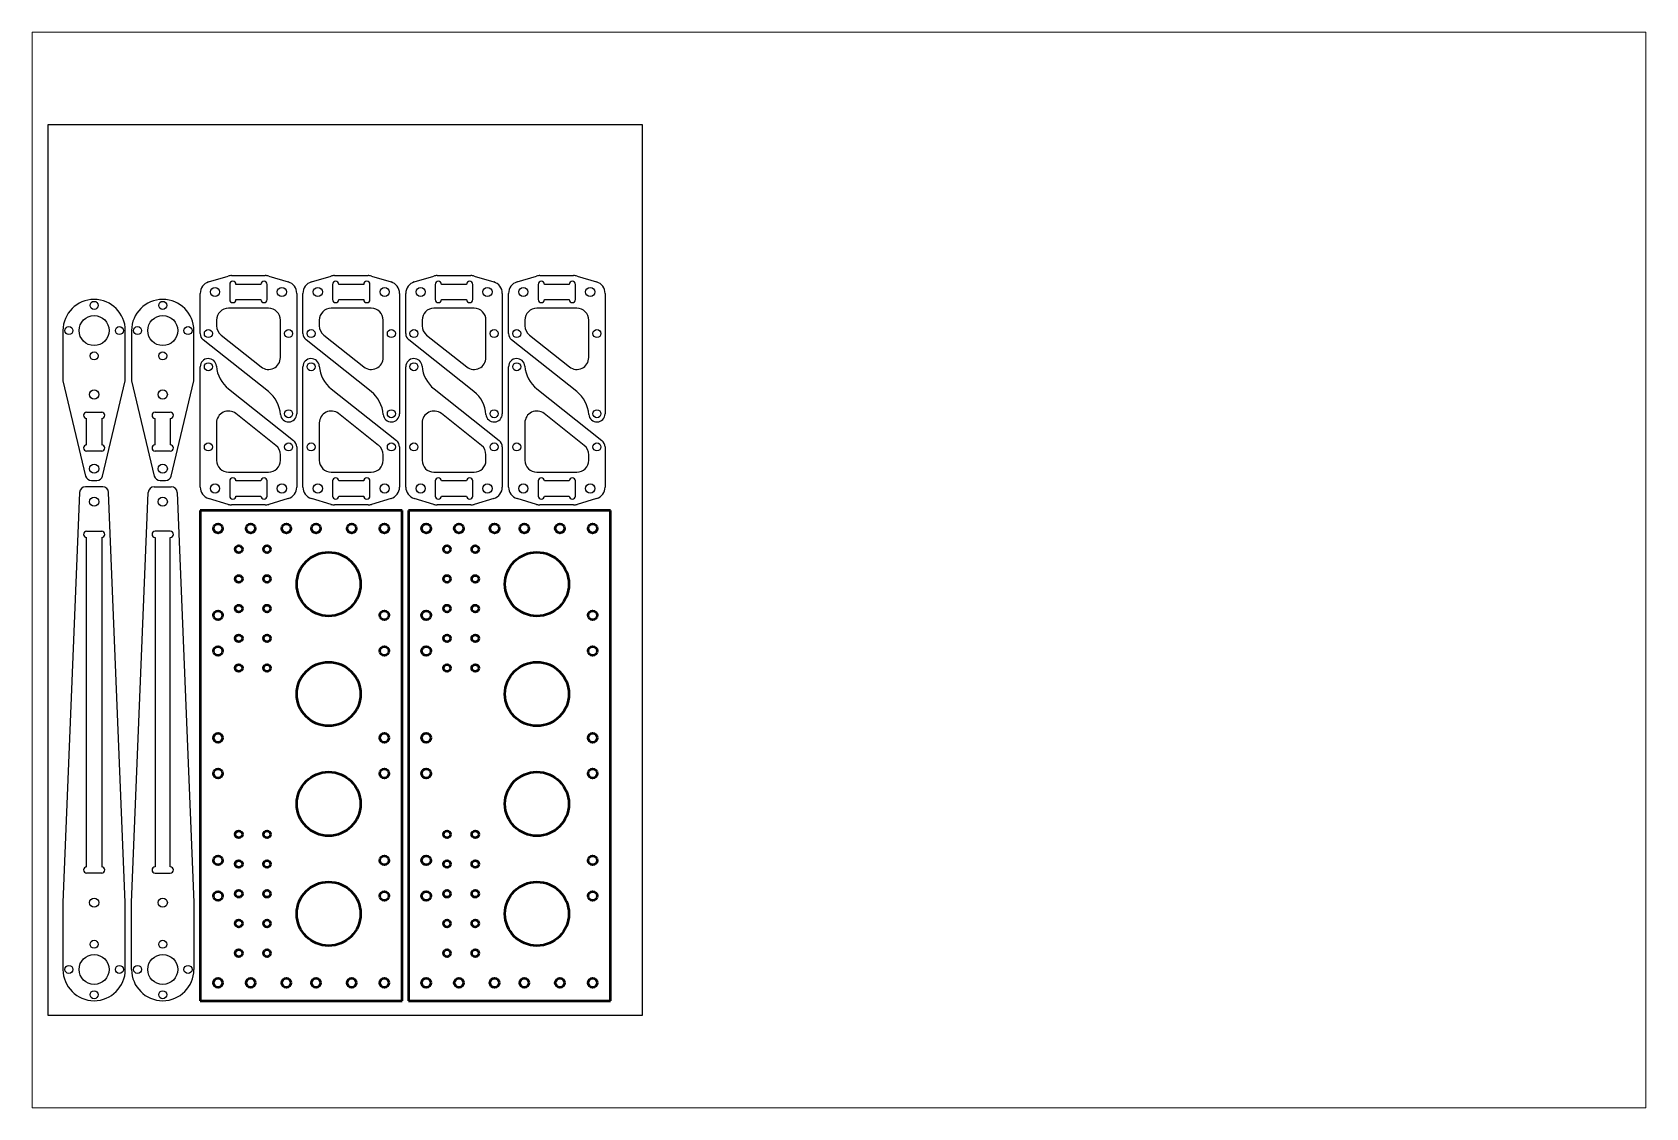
# Paper-space layout 'シート 1' of a CAD drawing. Extents: x 1.05 to 9.45, y 0.7 to 6.3.
# The model-space entities are those that its viewports show. They can reach past a viewport. Long polylines and large blocks are cut down to what shows.
import ezdxf

# ---------------------------------------------------------------- set-up
doc = ezdxf.new("R2010")
doc.units = 0
doc.header["$LTSCALE"] = 0.25
doc.header["$MEASUREMENT"] = 0
doc.layers.get('0').update_dxf_attribs({"linetype": 'CONTINUOUS'})
doc.layers.add('23', color=7, linetype='CONTINUOUS')
doc.layers.add('24', color=7, linetype='CONTINUOUS')
doc.layers.add('Visible (ISO)', color=7, linetype='CONTINUOUS', lineweight=50)

msp = doc.modelspace()

# ---------------------------------------------------------------- linework, layer by layer
msp.add_lwpolyline([(0, 0), (0, 300), (200, 300), (200, 0)], close=True)
at = {"layer": '23', "color": 7, "linetype": 'Continuous'}
for p, q in [((54.05, 246.97, 2), (60.64, 248.94, 2)), ((61.15, 246.16, 2), (61.15, 241.06, 2)), ((61.78, 249.11, 2), (73.11, 249.11, 2)), ((71.65, 246.16, 2), (63.25, 246.16, 2)), ((73.75, 241.06, 2), (73.75, 246.16, 2)), ((74.26, 248.94, 2), (80.85, 246.97, 2)), ((88.65, 246.97, 2), (95.24, 248.94, 2)), ((95.75, 246.16, 2), (95.75, 241.06, 2)), ((96.38, 249.11, 2), (107.71, 249.11, 2)), ((106.25, 246.16, 2), (97.85, 246.16, 2)), ((108.35, 241.06, 2), (108.35, 246.16, 2)), ((108.86, 248.94, 2), (115.45, 246.97, 2)), ((123.25, 246.97, 2), (129.84, 248.94, 2)), ((130.35, 246.16, 2), (130.35, 241.06, 2)), ((130.98, 249.11, 2), (142.31, 249.11, 2)), ((140.85, 246.16, 2), (132.45, 246.16, 2)), ((142.95, 241.06, 2), (142.95, 246.16, 2)), ((143.46, 248.94, 2), (150.05, 246.97, 2)), ((157.85, 246.97, 2), (164.44, 248.94, 2)), ((164.95, 246.16, 2), (164.95, 241.06, 2)), ((165.58, 249.11, 2), (176.91, 249.11, 2)), ((175.45, 246.16, 2), (167.05, 246.16, 2)), ((177.55, 241.06, 2), (177.55, 246.16, 2)), ((178.06, 248.94, 2), (184.65, 246.97, 2)), ((51.2, 229.61, 2), (51.2, 243.14, 2)), ((63.25, 241.06, 2), (71.65, 241.06, 2)), ((83.7, 243.14, 2), (83.7, 202.61, 2)), ((85.8, 229.61, 2), (85.8, 243.14, 2)), ((97.85, 241.06, 2), (106.25, 241.06, 2)), ((118.3, 243.14, 2), (118.3, 202.61, 2)), ((120.4, 229.61, 2), (120.4, 243.14, 2)), ((132.45, 241.06, 2), (140.85, 241.06, 2)), ((152.9, 243.14, 2), (152.9, 202.61, 2)), ((155, 229.61, 2), (155, 243.14, 2)), ((167.05, 241.06, 2), (175.45, 241.06, 2)), ((187.5, 243.14, 2), (187.5, 202.61, 2)), ((56.7, 234.11, 2), (56.7, 232.23, 2)), ((74.2, 238.11, 2), (60.7, 238.11, 2)), ((78.2, 221.52, 2), (78.2, 234.11, 2)), ((91.3, 234.11, 2), (91.3, 232.23, 2)), ((108.8, 238.11, 2), (95.3, 238.11, 2)), ((112.8, 221.52, 2), (112.8, 234.11, 2)), ((125.9, 234.11, 2), (125.9, 232.23, 2)), ((143.4, 238.11, 2), (129.9, 238.11, 2)), ((147.4, 221.52, 2), (147.4, 234.11, 2)), ((160.5, 234.11, 2), (160.5, 232.23, 2)), ((178, 238.11, 2), (164.5, 238.11, 2)), ((182, 221.52, 2), (182, 234.11, 2)), ((58.21, 229.1, 2), (71.71, 218.38, 2)), ((92.81, 229.1, 2), (106.31, 218.38, 2)), ((127.41, 229.1, 2), (140.91, 218.38, 2)), ((162.01, 229.1, 2), (175.51, 218.38, 2)), ((74.15, 210.06, 2), (52.24, 227.46, 2)), ((108.75, 210.06, 2), (86.84, 227.46, 2)), ((143.35, 210.06, 2), (121.44, 227.46, 2)), ((177.95, 210.06, 2), (156.04, 227.46, 2)), ((51.2, 177.91, 2), (51.2, 218.43, 2)), ((85.8, 177.91, 2), (85.8, 218.43, 2)), ((120.4, 177.91, 2), (120.4, 218.43, 2)), ((155, 177.91, 2), (155, 218.43, 2)), ((60.74, 210.98, 2), (82.66, 193.58, 2)), ((95.34, 210.98, 2), (117.26, 193.58, 2)), ((129.94, 210.98, 2), (151.86, 193.58, 2)), ((164.54, 210.98, 2), (186.46, 193.58, 2)), ((76.68, 191.94, 2), (63.18, 202.66, 2)), ((111.28, 191.94, 2), (97.78, 202.66, 2)), ((145.88, 191.94, 2), (132.38, 202.66, 2)), ((180.48, 191.94, 2), (166.98, 202.66, 2)), ((56.7, 199.52, 2), (56.7, 186.93, 2)), ((91.3, 199.52, 2), (91.3, 186.93, 2)), ((125.9, 199.52, 2), (125.9, 186.93, 2)), ((160.5, 199.52, 2), (160.5, 186.93, 2)), ((83.7, 191.43, 2), (83.7, 177.91, 2)), ((118.3, 191.43, 2), (118.3, 177.91, 2)), ((152.9, 191.43, 2), (152.9, 177.91, 2)), ((187.5, 191.43, 2), (187.5, 177.91, 2)), ((78.2, 186.93, 2), (78.2, 188.81, 2)), ((112.8, 186.93, 2), (112.8, 188.81, 2)), ((147.4, 186.93, 2), (147.4, 188.81, 2)), ((182, 186.93, 2), (182, 188.81, 2)), ((60.7, 182.93, 2), (74.2, 182.93, 2)), ((61.15, 179.98, 2), (61.15, 174.88, 2)), ((71.65, 179.98, 2), (63.25, 179.98, 2)), ((73.75, 174.88, 2), (73.75, 179.98, 2)), ((95.3, 182.93, 2), (108.8, 182.93, 2)), ((95.75, 179.98, 2), (95.75, 174.88, 2)), ((106.25, 179.98, 2), (97.85, 179.98, 2)), ((108.35, 174.88, 2), (108.35, 179.98, 2)), ((129.9, 182.93, 2), (143.4, 182.93, 2)), ((130.35, 179.98, 2), (130.35, 174.88, 2)), ((140.85, 179.98, 2), (132.45, 179.98, 2)), ((142.95, 174.88, 2), (142.95, 179.98, 2)), ((164.5, 182.93, 2), (178, 182.93, 2)), ((164.95, 179.98, 2), (164.95, 174.88, 2)), ((175.45, 179.98, 2), (167.05, 179.98, 2)), ((177.55, 174.88, 2), (177.55, 179.98, 2)), ((10.62, 176.08), (5, 38)), ((18.38, 178), (12.62, 178)), ((26, 38), (20.38, 176.08)), ((28.1, 38), (33.72, 176.08)), ((35.72, 178), (41.48, 178)), ((43.48, 176.08), (49.1, 38)), ((60.64, 172.1, 2), (54.05, 174.07, 2)), ((63.25, 174.88, 2), (71.65, 174.88, 2)), ((80.85, 174.07, 2), (74.26, 172.1, 2)), ((95.24, 172.1, 2), (88.65, 174.07, 2)), ((97.85, 174.88, 2), (106.25, 174.88, 2)), ((115.45, 174.07, 2), (108.86, 172.1, 2)), ((129.84, 172.1, 2), (123.25, 174.07, 2)), ((132.45, 174.88, 2), (140.85, 174.88, 2)), ((150.05, 174.07, 2), (143.46, 172.1, 2)), ((164.44, 172.1, 2), (157.85, 174.07, 2)), ((167.05, 174.88, 2), (175.45, 174.88, 2)), ((184.65, 174.07, 2), (178.06, 172.1, 2)), ((73.11, 171.93, 2), (61.78, 171.93, 2)), ((107.71, 171.93, 2), (96.38, 171.93, 2)), ((142.31, 171.93, 2), (130.98, 171.93, 2)), ((176.91, 171.93, 2), (165.58, 171.93, 2)), ((12.95, 163.05), (18.05, 163.05)), ((41.15, 163.05), (36.05, 163.05)), ((12.95, 50.05), (12.95, 160.95)), ((18.05, 160.95), (18.05, 50.05)), ((36.05, 160.95), (36.05, 50.05)), ((41.15, 50.05), (41.15, 160.95)), ((18.05, 47.95), (12.95, 47.95)), ((36.05, 47.95), (41.15, 47.95)), ((5, 38), (5, 15.5)), ((26, 15.5), (26, 38)), ((28.1, 15.5), (28.1, 38)), ((49.1, 38), (49.1, 15.5))]:
    msp.add_line(p, q, dxfattribs=at)
for centre, radius in [((56.2, 243.61, 2), 1.55), ((78.7, 243.61, 2), 1.55), ((90.8, 243.61, 2), 1.55), ((113.3, 243.61, 2), 1.55), ((125.4, 243.61, 2), 1.55), ((147.9, 243.61, 2), 1.55), ((160, 243.61, 2), 1.55), ((182.5, 243.61, 2), 1.55), ((53.95, 229.61, 2), 1.35), ((80.95, 229.61, 2), 1.35), ((88.55, 229.61, 2), 1.35), ((115.55, 229.61, 2), 1.35), ((123.15, 229.61, 2), 1.35), ((150.15, 229.61, 2), 1.35), ((157.75, 229.61, 2), 1.35), ((184.75, 229.61, 2), 1.35), ((53.95, 218.43, 2), 1.35), ((88.55, 218.43, 2), 1.35), ((123.15, 218.43, 2), 1.35), ((157.75, 218.43, 2), 1.35), ((80.95, 202.61, 2), 1.35), ((115.55, 202.61, 2), 1.35), ((150.15, 202.61, 2), 1.35), ((184.75, 202.61, 2), 1.35), ((53.95, 191.43, 2), 1.35), ((80.95, 191.43, 2), 1.35), ((88.55, 191.43, 2), 1.35), ((115.55, 191.43, 2), 1.35), ((123.15, 191.43, 2), 1.35), ((150.15, 191.43, 2), 1.35), ((157.75, 191.43, 2), 1.35), ((184.75, 191.43, 2), 1.35), ((15.5, 173), 1.55), ((38.6, 173), 1.55), ((56.2, 177.43, 2), 1.55), ((78.7, 177.43, 2), 1.55), ((90.8, 177.43, 2), 1.55), ((113.3, 177.43, 2), 1.55), ((125.4, 177.43, 2), 1.55), ((147.9, 177.43, 2), 1.55), ((160, 177.43, 2), 1.55), ((182.5, 177.43, 2), 1.55), ((15.5, 38), 1.55), ((38.6, 38), 1.55), ((15.5, 24), 1.35), ((38.6, 24), 1.35), ((7, 15.5), 1.35), ((15.5, 15.5), 5.05), ((24, 15.5), 1.35), ((30.1, 15.5), 1.35), ((38.6, 15.5), 5.05), ((47.1, 15.5), 1.35), ((15.5, 7), 1.35), ((38.6, 7), 1.35)]:
    msp.add_circle(centre, radius, dxfattribs=at)
for centre, radius, start, end in [((55.2, 243.14, 2), 4, 106.6992, 180), ((61.78, 245.11, 2), 4, 90, 106.6992), ((62.2, 246.16, 2), 1.05, 0, 180), ((72.7, 246.16, 2), 1.05, 0, 180), ((73.11, 245.11, 2), 4, 73.3008, 90), ((79.7, 243.14, 2), 4, 0, 73.3008), ((89.8, 243.14, 2), 4, 106.6992, 180), ((96.38, 245.11, 2), 4, 90, 106.6992), ((96.8, 246.16, 2), 1.05, 0, 180), ((107.3, 246.16, 2), 1.05, 0, 180), ((107.71, 245.11, 2), 4, 73.3008, 90), ((114.3, 243.14, 2), 4, 0, 73.3008), ((124.4, 243.14, 2), 4, 106.6992, 180), ((130.98, 245.11, 2), 4, 90, 106.6992), ((131.4, 246.16, 2), 1.05, 0, 180), ((141.9, 246.16, 2), 1.05, 0, 180), ((142.31, 245.11, 2), 4, 73.3008, 90), ((148.9, 243.14, 2), 4, 0, 73.3008), ((159, 243.14, 2), 4, 106.6992, 180), ((165.58, 245.11, 2), 4, 90, 106.6992), ((166, 246.16, 2), 1.05, 0, 180), ((176.5, 246.16, 2), 1.05, 0, 180), ((176.91, 245.11, 2), 4, 73.3008, 90), ((183.5, 243.14, 2), 4, 0, 73.3008), ((62.2, 241.06, 2), 1.05, 180, 0), ((72.7, 241.06, 2), 1.05, 180, 0), ((96.8, 241.06, 2), 1.05, 180, 0), ((107.3, 241.06, 2), 1.05, 180, 0), ((131.4, 241.06, 2), 1.05, 180, 0), ((141.9, 241.06, 2), 1.05, 180, 0), ((166, 241.06, 2), 1.05, 180, 0), ((176.5, 241.06, 2), 1.05, 180, 0), ((60.7, 234.11, 2), 4, 90, 180), ((74.2, 234.11, 2), 4, 0, 90), ((95.3, 234.11, 2), 4, 90, 180), ((108.8, 234.11, 2), 4, 0, 90), ((129.9, 234.11, 2), 4, 90, 180), ((143.4, 234.11, 2), 4, 0, 90), ((164.5, 234.11, 2), 4, 90, 180), ((178, 234.11, 2), 4, 0, 90), ((53.95, 229.61, 2), 2.75, 180, 231.5571), ((60.7, 232.23, 2), 4, 180, 231.5571), ((88.55, 229.61, 2), 2.75, 180, 231.5571), ((95.3, 232.23, 2), 4, 180, 231.5571), ((123.15, 229.61, 2), 2.75, 180, 231.5571), ((129.9, 232.23, 2), 4, 180, 231.5571), ((157.75, 229.61, 2), 2.75, 180, 231.5571), ((164.5, 232.23, 2), 4, 180, 231.5571), ((53.95, 218.43, 2), 2.75, 4.2364, 180), ((67.45, 219.43, 2), 10.79, 184.2364, 231.5571), ((74.2, 221.52, 2), 4, 231.5571, 0), ((88.55, 218.43, 2), 2.75, 4.2364, 180), ((102.05, 219.43, 2), 10.79, 184.2364, 231.5571), ((108.8, 221.52, 2), 4, 231.5571, 0), ((123.15, 218.43, 2), 2.75, 4.2364, 180), ((136.65, 219.43, 2), 10.79, 184.2364, 231.5571), ((143.4, 221.52, 2), 4, 231.5571, 0), ((157.75, 218.43, 2), 2.75, 4.2364, 180), ((171.25, 219.43, 2), 10.79, 184.2364, 231.5571), ((178, 221.52, 2), 4, 231.5571, 0), ((67.45, 201.61, 2), 10.79, 4.2364, 51.5571), ((102.05, 201.61, 2), 10.79, 4.2364, 51.5571), ((136.65, 201.61, 2), 10.79, 4.2364, 51.5571), ((171.25, 201.61, 2), 10.79, 4.2364, 51.5571), ((60.7, 199.52, 2), 4, 51.5571, 180), ((80.95, 202.61, 2), 2.75, 184.2364, 360), ((95.3, 199.52, 2), 4, 51.5571, 180), ((115.55, 202.61, 2), 2.75, 184.2364, 360), ((129.9, 199.52, 2), 4, 51.5571, 180), ((150.15, 202.61, 2), 2.75, 184.2364, 360), ((164.5, 199.52, 2), 4, 51.5571, 180), ((184.75, 202.61, 2), 2.75, 184.2364, 360), ((74.2, 188.81, 2), 4, 0, 51.5571), ((80.95, 191.43, 2), 2.75, 360, 51.5571), ((108.8, 188.81, 2), 4, 0, 51.5571), ((115.55, 191.43, 2), 2.75, 360, 51.5571), ((143.4, 188.81, 2), 4, 0, 51.5571), ((150.15, 191.43, 2), 2.75, 360, 51.5571), ((178, 188.81, 2), 4, 0, 51.5571), ((184.75, 191.43, 2), 2.75, 360, 51.5571), ((60.7, 186.93, 2), 4, 180, 270), ((74.2, 186.93, 2), 4, 270, 0), ((95.3, 186.93, 2), 4, 180, 270), ((108.8, 186.93, 2), 4, 270, 0), ((129.9, 186.93, 2), 4, 180, 270), ((143.4, 186.93, 2), 4, 270, 0), ((164.5, 186.93, 2), 4, 180, 270), ((178, 186.93, 2), 4, 270, 0), ((62.2, 179.98, 2), 1.05, 0, 180), ((72.7, 179.98, 2), 1.05, 0, 180), ((96.8, 179.98, 2), 1.05, 0, 180), ((107.3, 179.98, 2), 1.05, 0, 180), ((131.4, 179.98, 2), 1.05, 0, 180), ((141.9, 179.98, 2), 1.05, 0, 180), ((166, 179.98, 2), 1.05, 0, 180), ((176.5, 179.98, 2), 1.05, 0, 180), ((12.62, 176), 2, 90, 177.6688), ((18.38, 176), 2, 2.3312, 90), ((35.72, 176), 2, 90, 177.6688), ((41.48, 176), 2, 2.3312, 90), ((55.2, 177.91, 2), 4, 180, 253.3008), ((62.2, 174.88, 2), 1.05, 180, 0), ((72.7, 174.88, 2), 1.05, 180, 0), ((79.7, 177.91, 2), 4, 286.6992, 0), ((89.8, 177.91, 2), 4, 180, 253.3008), ((96.8, 174.88, 2), 1.05, 180, 0), ((107.3, 174.88, 2), 1.05, 180, 0), ((114.3, 177.91, 2), 4, 286.6992, 0), ((124.4, 177.91, 2), 4, 180, 253.3008), ((131.4, 174.88, 2), 1.05, 180, 0), ((141.9, 174.88, 2), 1.05, 180, 0), ((148.9, 177.91, 2), 4, 286.6992, 0), ((159, 177.91, 2), 4, 180, 253.3008), ((166, 174.88, 2), 1.05, 180, 0), ((176.5, 174.88, 2), 1.05, 180, 0), ((183.5, 177.91, 2), 4, 286.6992, 0), ((61.78, 175.93, 2), 4, 253.3008, 270), ((73.11, 175.93, 2), 4, 270, 286.6992), ((96.38, 175.93, 2), 4, 253.3008, 270), ((107.71, 175.93, 2), 4, 270, 286.6992), ((130.98, 175.93, 2), 4, 253.3008, 270), ((142.31, 175.93, 2), 4, 270, 286.6992), ((165.58, 175.93, 2), 4, 253.3008, 270), ((176.91, 175.93, 2), 4, 270, 286.6992), ((12.95, 162), 1.05, 90, 270), ((18.05, 162), 1.05, 270, 90), ((36.05, 162), 1.05, 90, 270), ((41.15, 162), 1.05, 270, 90), ((12.95, 49), 1.05, 90, 270), ((18.05, 49), 1.05, 270, 90), ((36.05, 49), 1.05, 90, 270), ((41.15, 49), 1.05, 270, 90), ((15.5, 15.5), 10.5, 180, 0), ((38.6, 15.5), 10.5, 180, 0)]:
    msp.add_arc(centre, radius, start, end, dxfattribs=at)
at = {"layer": '24', "color": 7, "linetype": 'Continuous'}
for p, q in [((5, 230.6), (5, 213.69)), ((26, 213.69), (26, 230.6)), ((28.1, 230.6), (28.1, 213.69)), ((49.1, 213.69), (49.1, 230.6)), ((5, 213.69), (12.63, 181.64)), ((18.37, 181.64), (26, 213.69)), ((28.1, 213.69), (35.73, 181.64)), ((41.47, 181.64), (49.1, 213.69)), ((12.95, 203.15), (18.05, 203.15)), ((12.95, 192.15), (12.95, 201.05)), ((18.05, 201.05), (18.05, 192.15)), ((36.05, 203.15), (41.15, 203.15)), ((36.05, 192.15), (36.05, 201.05)), ((41.15, 201.05), (41.15, 192.15)), ((18.05, 190.05), (12.95, 190.05)), ((41.15, 190.05), (36.05, 190.05)), ((14.58, 180.1), (16.42, 180.1)), ((37.68, 180.1), (39.52, 180.1))]:
    msp.add_line(p, q, dxfattribs=at)
for centre, radius in [((15.5, 239.1), 1.35), ((38.6, 239.1), 1.35), ((15.5, 230.6), 5.05), ((38.6, 230.6), 5.05), ((7, 230.6), 1.35), ((24, 230.6), 1.35), ((30.1, 230.6), 1.35), ((47.1, 230.6), 1.35), ((15.5, 222.1), 1.35), ((38.6, 222.1), 1.35), ((15.5, 209.1), 1.55), ((38.6, 209.1), 1.55), ((15.5, 184.1), 1.55), ((38.6, 184.1), 1.55)]:
    msp.add_circle(centre, radius, dxfattribs=at)
for centre, radius, start, end in [((15.5, 230.6), 10.5, 0, 180), ((38.6, 230.6), 10.5, 0, 180), ((12.95, 202.1), 1.05, 90, 270), ((18.05, 202.1), 1.05, 270, 90), ((36.05, 202.1), 1.05, 90, 270), ((41.15, 202.1), 1.05, 270, 90), ((12.95, 191.1), 1.05, 90, 270), ((18.05, 191.1), 1.05, 270, 90), ((36.05, 191.1), 1.05, 90, 270), ((41.15, 191.1), 1.05, 270, 90), ((14.58, 182.1), 2, 193.3969, 270), ((16.42, 182.1), 2, 270, 346.6031), ((37.68, 182.1), 2, 193.3969, 270), ((39.52, 182.1), 2, 270, 346.6031)]:
    msp.add_arc(centre, radius, start, end, dxfattribs=at)
at = {"layer": 'Visible (ISO)'}
for p, q in [((51.2, 170), (51.2, 5)), ((119.2, 170), (51.2, 170)), ((119.2, 5), (119.2, 170)), ((121.3, 170), (121.3, 5)), ((189.3, 170), (121.3, 170)), ((189.3, 5), (189.3, 170)), ((51.2, 5), (119.2, 5)), ((121.3, 5), (189.3, 5))]:
    msp.add_line(p, q, dxfattribs=at)
for centre, radius in [((57.2, 164), 1.55), ((68.2, 164), 1.55), ((80.2, 164), 1.55), ((90.2, 164), 1.55), ((102.2, 164), 1.55), ((113.2, 164), 1.55), ((127.3, 164), 1.55), ((138.3, 164), 1.55), ((150.3, 164), 1.55), ((160.3, 164), 1.55), ((172.3, 164), 1.55), ((183.3, 164), 1.55), ((64.2, 157), 1.2), ((73.7, 157), 1.2), ((134.3, 157), 1.2), ((143.8, 157), 1.2), ((94.45, 145.25), 10.75), ((164.55, 145.25), 10.75), ((64.2, 147), 1.2), ((73.7, 147), 1.2), ((134.3, 147), 1.2), ((143.8, 147), 1.2), ((57.2, 134.75), 1.55), ((64.2, 137), 1.2), ((73.7, 137), 1.2), ((113.2, 134.75), 1.55), ((127.3, 134.75), 1.55), ((134.3, 137), 1.2), ((143.8, 137), 1.2), ((183.3, 134.75), 1.55), ((64.2, 127), 1.2), ((73.7, 127), 1.2), ((134.3, 127), 1.2), ((143.8, 127), 1.2), ((57.2, 122.75), 1.55), ((113.2, 122.75), 1.55), ((127.3, 122.75), 1.55), ((183.3, 122.75), 1.55), ((64.2, 117), 1.2), ((73.7, 117), 1.2), ((94.45, 108.25), 10.75), ((134.3, 117), 1.2), ((143.8, 117), 1.2), ((164.55, 108.25), 10.75), ((57.2, 93.5), 1.55), ((113.2, 93.5), 1.55), ((127.3, 93.5), 1.55), ((183.3, 93.5), 1.55), ((57.2, 81.5), 1.55), ((94.45, 71.25), 10.75), ((113.2, 81.5), 1.55), ((127.3, 81.5), 1.55), ((164.55, 71.25), 10.75), ((183.3, 81.5), 1.55), ((64.2, 61), 1.2), ((73.7, 61), 1.2), ((134.3, 61), 1.2), ((143.8, 61), 1.2), ((57.2, 52.25), 1.55), ((64.2, 51), 1.2), ((73.7, 51), 1.2), ((113.2, 52.25), 1.55), ((127.3, 52.25), 1.55), ((134.3, 51), 1.2), ((143.8, 51), 1.2), ((183.3, 52.25), 1.55), ((94.45, 34.25), 10.75), ((164.55, 34.25), 10.75), ((57.2, 40.25), 1.55), ((64.2, 41), 1.2), ((73.7, 41), 1.2), ((113.2, 40.25), 1.55), ((127.3, 40.25), 1.55), ((134.3, 41), 1.2), ((143.8, 41), 1.2), ((183.3, 40.25), 1.55), ((64.2, 31), 1.2), ((73.7, 31), 1.2), ((134.3, 31), 1.2), ((143.8, 31), 1.2), ((64.2, 21), 1.2), ((73.7, 21), 1.2), ((134.3, 21), 1.2), ((143.8, 21), 1.2), ((57.2, 11), 1.55), ((68.2, 11), 1.55), ((80.2, 11), 1.55), ((90.2, 11), 1.55), ((102.2, 11), 1.55), ((113.2, 11), 1.55), ((127.3, 11), 1.55), ((138.3, 11), 1.55), ((150.3, 11), 1.55), ((160.3, 11), 1.55), ((172.3, 11), 1.55), ((183.3, 11), 1.55)]:
    msp.add_circle(centre, radius, dxfattribs=at)

psp = doc.layouts.new('シート 1')

# ---------------------------------------------------------------- viewports
at = {"layer": '0'}
psp.add_viewport(center=(5.25, 3.5), size=(8.4, 5.6), view_center_point=(266.2412, 150), view_height=362.088062, dxfattribs=at)

doc.saveas('drawing.dxf')
